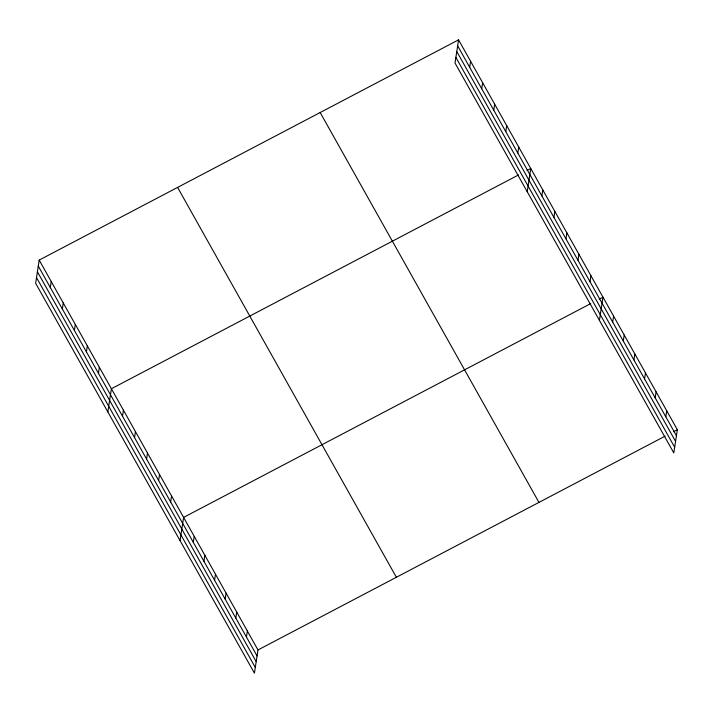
<?xml version="1.0" encoding="UTF-8"?>
<svg xmlns="http://www.w3.org/2000/svg" width="713" height="713" viewBox="0 0 713 713"><rect width="100%" height="100%" fill="white"/><g stroke="black" fill="none" stroke-linecap="round" stroke-linejoin="round"><path stroke-width="1.07" d="M39.197 260.085L35.65 283.284L254.434 673.152L257.981 649.953L39.197 260.085L458.566 39.848L677.35 429.716L673.803 452.915L455.019 63.047L458.566 39.848M50.311 287.526L51.229 281.528M62.343 308.97L63.27 302.972M74.384 330.413L75.302 324.415M86.416 351.857L87.334 345.858M98.447 373.3L99.365 367.302M107.85 411.936L111.397 388.745L518.529 174.935M122.511 416.187L123.429 410.18M134.543 437.63L135.461 431.623M146.575 459.074L147.493 453.067M158.607 480.517L159.534 474.51M170.648 501.961L171.566 495.954M180.041 540.597L183.597 517.397L590.729 303.586M193.303 542.335L194.221 536.336M203.927 561.274L204.845 555.275M214.56 580.213L215.478 574.206M225.183 599.152L226.101 593.145M235.807 618.082L236.725 612.084M246.44 637.021L247.358 631.023M469.68 67.289L470.598 61.291M481.721 88.733L482.639 82.735M493.752 110.176L494.67 104.178M505.784 131.62L506.702 125.622M517.816 153.063L518.734 147.065M527.219 191.699L530.766 168.509L527.005 170.478M541.88 195.95L542.798 189.943M553.912 217.394L554.83 211.387M565.944 238.837L566.862 232.83M577.985 260.281L578.903 254.274M590.016 281.724L590.934 275.717M599.41 320.36L602.966 297.161L599.196 299.139M612.672 322.098L613.59 316.1M623.296 341.037L624.214 335.039M633.928 359.976L634.846 353.969M644.552 378.915L645.47 372.908M655.176 397.845L656.094 391.847M665.808 416.784L666.726 410.786M257.981 649.953L665.113 436.142M673.58 431.695L677.35 429.716M457.648 45.846L676.432 435.723M456.783 51.523L675.567 441.392M455.883 57.37L674.667 447.238M320.173 112.52L538.957 502.398M177.59 187.403L396.375 577.28M38.279 266.083L257.063 655.96M37.415 271.76L256.19 661.628M36.515 277.607L255.299 667.475"/></g></svg>
